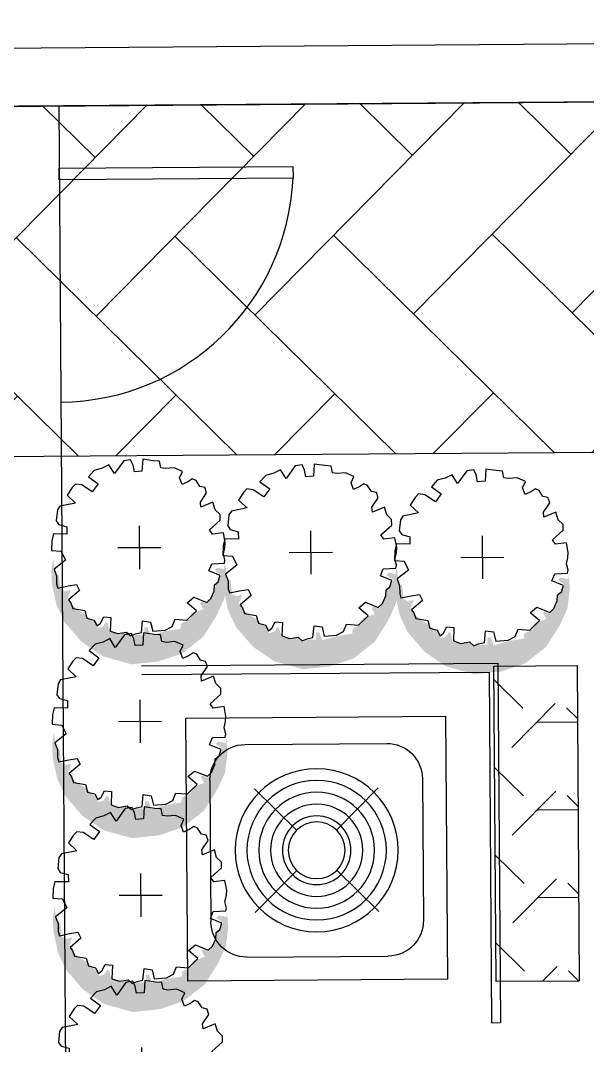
# Model space of a CAD drawing. Header units: feet. Extents: x 919634 to 928945, y 707022 to 708026.
# Drawn here: x 920172.14 to 920178.61, y 707151.51 to 707163.21 of the extents above; entities that cross this region are included whole.
import ezdxf

# ---------------------------------------------------------------- set-up
doc = ezdxf.new("R2010")
doc.units = ezdxf.units.FT
doc.header["$LTSCALE"] = 20
doc.header["$MEASUREMENT"] = 0
for name, color, linetype in [('-u-site-xref', 7, 'Continuous'), ('Site Plan$0$-u-site-bldg_interior', 252, 'Continuous'), ('Site Plan$0$-u-site-fence', 4, 'Site Plan$0$FENCELINE1'), ('Site Plan$0$A-DOOR-EXT_WINDOWS', 253, 'Continuous'), ('Site Plan$0$A-HVAC-EXT', 253, 'Continuous'), ('Site Plan$0$SP-LOT PAVERS', 254, 'Continuous'), ('x-RL TH7-LP Block$0$LK-SHRB-035M', 253, 'Continuous'), ('x-RL TH7-LP Block$0$LK-SHRB-TRNK', 253, 'Continuous'), ('x-RL TH7-LP Block$0$LP-PATT-SHAR', 253, 'Continuous'), ('x-RL TH7-LP Block$0$LP-SHAR-BRDR-CONT', 253, 'Continuous'), ('x-RL TH7-LP Block$0$LP-SHRB', 253, 'Continuous')]:
    doc.layers.add(name, color=color, linetype=linetype)
doc.layers.add('Site Plan$0$SP-SIDEWALK', color=2, linetype='Continuous', lineweight=25)
doc.layers.add('SP-BUILDING-FOOTPRINT', color=1, linetype='Continuous', lineweight=25)
doc.layers.add('x-RL TH7-LP Block$0$LK-SHRB-SHAD', color=253, linetype='Continuous', plot=False)
doc.layers.get('-u-site-xref').off()
doc.linetypes.add('Site Plan$0$FENCELINE1', pattern='A,0.25,-0.1,[133,ltypeshp.shx,S=0.1,R=0,X=-0.1,Y=0],-0.1,1', length=1.45)

# ---------------------------------------------------------------- blocks, each defined once
blk = doc.blocks.new('Site Plan$0$A$C05C92244')
at = {"layer": 'Site Plan$0$A-DOOR-EXT_WINDOWS'}
blk.add_lwpolyline([(32.00389335552609, 32.04769828175449), (32.00389335552609, 0.04381521808500111), (30.40369920234298, 0.04381521808500111), (30.40369920234298, 32.04769828175449)], close=True, dxfattribs=at)
blk.add_arc((32.07979910527501, 32.07980389018303), 32.07980487913881, 180.0573418751565, 267.0050566959838, dxfattribs=at)
blk = doc.blocks.new('Site Plan$0$A$C11AE1C12')
at = {"layer": 'Site Plan$0$A-HVAC-EXT'}
for p, q in [((44.00000011394877, 44.54105635897122), (1.139487721957266e-07, 44.54105635897122)), ((1.139487721957266e-07, 44.54105635897122), (1.139487721957266e-07, 2.501133167243097e-06)), ((44.00000011394877, 2.501133167243097e-06), (44.00000011394877, 44.54105635897122)), ((34.00000011394877, 40.00000250113317), (10.00000011394877, 40.00000250113317)), ((4.000000113948772, 34.00000250113317), (4.000000113948772, 10.00000250113317)), ((40.00000011394877, 34.00000250113317), (40.00000011394877, 10.00000250113317)), ((18.5977306969362, 25.40227191814392), (11.52666288505861, 32.47333973002787)), ((25.40226953096135, 25.40227191814392), (32.47333734284621, 32.47333973002787)), ((11.52666288505861, 11.52666527223846), (18.5977306969362, 18.59773308412241)), ((32.47333734284621, 11.52666527223846), (25.40226953096135, 18.59773308412241)), ((34.00000011394877, 4.000002501133167), (10.00000011394877, 4.000002501133167)), ((1.139487721957266e-07, 2.501133167243097e-06), (44.00000011394877, 2.501133167243097e-06))]:
    blk.add_line(p, q, dxfattribs=at)
for radius in [13.81153555240985, 11.81153555240985, 9.81153555240985, 7.81153555240985, 5.81153555240985, 4.81153555240985]:
    blk.add_circle((22.00000011394877, 22.00000250113317), radius, dxfattribs=at)
for centre, start, end in [((10.00000011394877, 34.00000250113317), 90, 180), ((34.00000011394877, 34.00000250113317), 0, 90), ((10.00000011394877, 10.00000250113317), 180, 270), ((34.00000011394877, 10.00000250113317), 270, 0)]:
    blk.add_arc(centre, 6, start, end, dxfattribs=at)
blk = doc.blocks.new('Site Plan')
at = {"layer": 'Site Plan$0$SP-LOT PAVERS'}
h = blk.add_hatch(dxfattribs=at)
h.set_pattern_fill('AR-HBONE', color=256, scale=0.32, angle=-89.58178215075662)
h.set_pattern_definition([(315.4182178492434, (0, 0), (1.810145136983853, 0.01321298806884015), [3.84, -1.28]), (45.41821784924338, (0.9116790626081567, -0.8984660745381309), (1.810145136983853, 0.01321298806884), [3.84, -1.28])])
h.paths.add_polyline_path([(920166.4056806578, 707162.1913333947), (920186.6551412056, 707162.339142471), (920186.5821490654, 707172.338876566), (920198.6728230552, 707172.4271315243), (920198.8189898044, 707153.4275648148), (920178.8195200952, 707153.2817076826), (920178.7810723152, 707158.2815607975), (920171.7647355206, 707158.2303451328), (920171.8134739121, 707151.5533117492), (920166.4836159012, 707151.5144069406)])
at = {"layer": 'Site Plan$0$-u-site-bldg_interior'}
for p, q in [((920185.9837031207, 707162.990381292), (920169.8333158586, 707162.8724930244)), ((920186.65521817, 707162.3285985276), (920169.838182001, 707162.2058441176))]:
    blk.add_line(p, q, dxfattribs=at)
at = {"layer": 'Site Plan$0$-u-site-fence', "ltscale": 0.15}
blk.add_lwpolyline([(920172.5819296486, 707162.2364167274), (920172.6577581367, 707151.236677391), (920166.6776722028, 707151.1930263033)], dxfattribs=at)
at = {"layer": 'Site Plan$0$SP-SIDEWALK'}
for p, q in [((920171.7647355164, 707158.230345692), (920178.7659856287, 707158.2814506737)), ((920173.5263770786, 707155.8430767456), (920177.5896214269, 707155.8727360243)), ((920177.5896214269, 707155.8727360243), (920177.6195486188, 707151.7727882556)), ((920173.5271069999, 707155.7430794096), (920177.4903540122, 707155.7720087669)), ((920177.4903540122, 707155.7720087669), (920177.5195512829, 707151.7720583342)), ((920177.5195512829, 707151.7720583342), (920177.6195486188, 707151.7727882556))]:
    blk.add_line(p, q, dxfattribs=at)
at = {"layer": 'Site Plan$0$-u-site-fence', "xscale": 0.08333333333333333, "yscale": 0.08333333333333333, "zscale": 0.08333333333333333, "rotation": 90.41821784924339}
blk.add_blockref('Site Plan$0$A$C05C92244', (920175.2758277704, 707158.8719698457), dxfattribs=at)
at = {"layer": 'Site Plan$0$A-HVAC-EXT', "extrusion": (0, 0, -1), "xscale": 0.06735359270068556, "yscale": 0.06735359270068556, "zscale": -0.06735359270068556, "rotation": 359.5817821507566}
blk.add_blockref('Site Plan$0$A$C11AE1C12', (-920177.0159145887, 707152.2684522304), dxfattribs=at)
blk = doc.blocks.new('x-RL TH7-LP Block$0$SHRUB-LRG-241')
at = {"layer": 'x-RL TH7-LP Block$0$LK-SHRB-SHAD'}
blk.add_hatch(color=256, dxfattribs=at).paths.add_polyline_path([(0.07942995503995931, 0.4976856504540272), (0.1859550109496517, 0.5063764960219963), (0.3011759860731367, 0.4911675188681244), (0.3990051144888973, 0.4455405874065121), (0.5207480248826535, 0.3673229980153856), (0.6164031776350392, 0.2434784771626468), (0.6620567659276446, 0.1065976931381005), (0.6772746369719869, -0.052010199626217), (0.6294470564557244, -0.217136229156587), (0.5446618151407847, -0.3388080360272614), (0.4294408400173033, -0.4365800253562426), (0.3294377276580214, -0.4822069568178549), (0.2076948172642687, -0.5082794883416142), (0.1294315112196003, -0.5104521971435325), (0.05986413266886359, -0.4995886427736451), (0.1511713175342138, -0.4887250884037577), (0.1598672450281455, -0.4669979796639847), (0.2381305427926712, -0.4583071340960174), (0.2511744298934957, -0.432234607752406), (0.2424785023995675, -0.4018166534446639), (0.2576963734439097, -0.4039893622465822), (0.2924800585792049, -0.4191983394004524), (0.3272637519946464, -0.395298521858761), (0.3642214210734593, -0.3540170131811315), (0.3816132677811801, -0.3214263500714711), (0.4229188964668893, -0.2779721325919233), (0.433788799624196, -0.2562450238521503), (0.4663985090961198, -0.2453814694822647), (0.4577025898823273, -0.2149635151745208), (0.4316148239608211, -0.1975818292187306), (0.4359627835677138, -0.186718274848845), (0.4881383154107333, -0.1736820116770392), (0.4968342429046615, -0.1410913485673788), (0.492486275017626, -0.07808273114997633), (0.5164000652757572, -0.052010199626217), (0.5055301621184505, -0.01724682771464003), (0.5055301621184505, 0.02620738976490955), (0.4642245334327413, 0.02620738976490955), (0.4642245334327413, 0.04576178970276246), (0.5098781217253467, 0.06314347565855272), (0.4859643397473548, 0.1478791966355821), (0.4729204526465303, 0.2369603455767439), (0.4446587027815063, 0.2391330543786623), (0.4163969529164788, 0.2934508262280957), (0.3837872434445551, 0.2999689629941464), (0.3598734614665666, 0.3694957068173039), (0.3250897680511251, 0.3499413120595953), (0.3163938488373397, 0.3608048664294827), (0.3294377276580214, 0.3912228155570787), (0.2729142362081092, 0.4325043242347064), (0.2229126800284682, 0.4368497470186909), (0.1968249141069585, 0.4629222785424503), (0.162041220691524, 0.475958541714256), (0.1337794708264965, 0.4368497470186909), (0.1207355920058113, 0.4520587241725629), (0.1294315112196003, 0.4976856504540272)])
at = {"layer": 'x-RL TH7-LP Block$0$LK-SHRB-035M'}
blk.add_lwpolyline([(-0.02506661354845008, 0.4987056809809847), (-0.08165780996232641, 0.4886134344344999), (-0.08165780996232641, 0.4886134344344999), (-0.08165780996232641, 0.4886134344344999), (-0.07431013994851199, 0.4249718511334137), (-0.09880237153729965, 0.4078375781783734), (-0.1543414298532717, 0.4702383789836801), (-0.1872079085748339, 0.4702383789836801), (-0.2156921901335238, 0.4417710769863739), (-0.2595141617622758, 0.428632322466644), (-0.2310604317859877, 0.3588825101419175), (-0.2604511118412525, 0.3564347593132471), (-0.3143340234853049, 0.3931510560520017), (-0.3449670116215167, 0.3826466800339148), (-0.3515403073658305, 0.3541793780366085), (-0.3865978846688343, 0.3322814549128452), (-0.3953622789945825, 0.3103835285617258), (-0.3804630536096525, 0.2878976674930804), (-0.3633184920346793, 0.2511813673234577), (-0.4025060636510993, 0.2364948451970861), (-0.4391842506233381, 0.2534489245671132), (-0.4610952364377141, 0.2052734924038901), (-0.4563889752951518, 0.1557189889409578), (-0.4612874237616289, 0.1287937023786245), (-0.500474995378049, 0.1214504430308736), (-0.5029242169253898, 0.08473414286125092), (-0.5127211084865486, 0.02354031038883519), (-0.4416936352675229, 0.01864480530062451), (-0.4392444137201785, -0.02541475421675088), (-0.4784319853366021, -0.03275801356450003), (-0.509299405229342, -0.04655263965616641), (-0.5029242169253898, -0.0866085866891666), (-0.4294475167872278, -0.1404591598138314), (-0.480881206883943, -0.1722799514643754), (-0.4612874237616289, -0.2114440058935383), (-0.4490413052813373, -0.2579513162395841), (-0.4123029552122581, -0.2922198655805364), (-0.3706661620484972, -0.2359215381963313), (-0.3241309150464637, -0.2701900841064138), (-0.3657677135820201, -0.3313839165788295), (-0.3706661620484972, -0.3681002167484539), (-0.3510723735543877, -0.3876822405321647), (-0.3069863534714905, -0.4170552813540382), (-0.2604511118412525, -0.3681002167484539), (-0.2433065502662792, -0.4586670866118716), (-0.2212635402248324, -0.4733536087382433), (-0.1575837316478292, -0.480696868085996), (-0.1355407216063789, -0.4660103459596243), (-0.1232946031260873, -0.4195030356135803), (-0.07920858841498557, -0.4195030356135803), (-0.08165780996232641, -0.4978311410410363), (-0.04247023834590635, -0.5076221546483275), (0.0138619002172824, -0.5100699054769979), (0.01876034331196408, -0.4537715815236627), (0.0701940334086757, -0.4292940492208697), (0.1216277235053873, -0.4953833867814978), (0.1608152951218109, -0.480696868085996), (0.2073505421238444, -0.480696868085996), (0.2318427737126321, -0.4733536087382433), (0.2195966552323405, -0.4146075270944998), (0.2122489852185225, -0.3656524624889137), (0.2465381137402645, -0.3485181895338734), (0.3004210253843169, -0.4121597762658276), (0.3189358637372592, -0.39910922518572), (0.3518547154810285, -0.3876822405321647), (0.3641008339613201, -0.3191451487119998), (0.4081868486724218, -0.3069063842760382), (0.419726398483391, -0.2655318838032237), (0.4525928772049532, -0.2480135433678008), (0.4375775287276866, -0.2285782788485804), (0.4008391786586074, -0.208996251633998), (0.405737627125081, -0.1673844463761647), (0.4832682573450846, -0.1713708092072714), (0.4986059474151467, -0.1275749597323887), (0.4898415530893949, -0.07720973461131919), (0.5117525389037709, -0.05312201530235328), (0.5007970459965847, -0.02465471653240314), (0.4939096672908754, 0.008853791693333335), (0.4253314156191905, 0.01619705104108249), (0.4326790856330085, 0.06270436481799813), (0.486561997277061, 0.07494312925395974), (0.4810771587636431, 0.1461490954514311), (0.4596205387691334, 0.1875397805915), (0.4179837456053725, 0.2046740535465421), (0.4228821887000542, 0.2732111453667088), (0.3689992770560018, 0.3295094727509138), (0.3224640354257637, 0.275658899626249), (0.3224640354257637, 0.275658899626249), (0.2906241338231617, 0.3148229506245421), (0.2906241338231617, 0.3148229506245421), (0.3211269623186972, 0.389216058907456), (0.2992159765043212, 0.4133037749890676), (0.2553940048755692, 0.4330119051549843), (0.2203364275725654, 0.4352016981128308), (0.2028076389210653, 0.4570996244639502), (0.1657137435882881, 0.4690314106507891), (0.1387722850803605, 0.4029420696592929), (0.09713549191659965, 0.4200763426143332), (0.09468627036926236, 0.4935089429535804), (0.07791501977911963, 0.4965158880231364), (0.04066634389468149, 0.4877567161917469), (0.003417668010239794, 0.4965158880231364)], close=True, dxfattribs=at)
at = {"layer": 'x-RL TH7-LP Block$0$LK-SHRB-TRNK'}
for p, q in [((0, -0.125), (0, 0.125)), ((-0.1250000000000284, 0), (0.1249999999999929, 0))]:
    blk.add_line(p, q, dxfattribs=at)
blk = doc.blocks.new('x-RL TH7-LP Block', base_point=(1241.699483058532, 168.1706843559634))
at = {"layer": 'x-RL TH7-LP Block$0$LP-PATT-SHAR'}
h = blk.add_hatch(dxfattribs=at)
h.set_pattern_fill('LAFX-A435-CHAINLINK', color=256, scale=10, pattern_type=2)
h.set_pattern_definition([(45, (1354.260801522218, 237.0811352443231), (0, 10.0000000000064), [0.7071099999999999, -13.4350288425]), (45, (1352.260801522218, 237.0811352443231), (0, 10.0000000000064), [0.7071099999999999, -13.4350288425]), (45, (1354.260801522218, 239.0811352443231), (0, 10.0000000000064), [0.7071099999999999, -13.4350288425]), (45, (1353.760801522218, 240.0811352443231), (0, 10.0000000000064), [0.7071099999999999, -13.4350288425]), (45, (1350.260801522218, 237.0811352443231), (0, 10.0000000000064), [0.7071099999999999, -13.4350288425]), (45, (1352.260801522218, 239.0811352443231), (0, 10.0000000000064), [0.7071099999999999, -13.4350288425]), (45, (1354.260801522218, 241.0811352443231), (0, 10.0000000000064), [0.7071099999999999, -13.4350288425]), (45, (1352.760801522218, 240.0811352443231), (0, 10.0000000000064), [0.7071099999999999, -13.4350288425]), (45, (1353.760801522218, 242.0811352443231), (0, 10.0000000000064), [0.7071099999999999, -13.4350288425]), (45, (1351.760801522218, 240.0811352443231), (0, 10.0000000000064), [0.7071099999999999, -13.4350288425]), (45, (1350.260801522218, 239.0811352443231), (0, 10.0000000000064), [0.7071099999999999, -13.4350288425]), (45, (1352.260801522218, 241.0811352443231), (0, 10.0000000000064), [0.7071099999999999, -13.4350288425]), (45, (1354.260801522218, 243.0811352443231), (0, 10.0000000000064), [0.7071099999999999, -13.4350288425]), (45, (1350.760801522218, 240.0811352443231), (0, 10.0000000000064), [0.7071099999999999, -13.4350288425]), (45, (1352.760801522218, 242.0811352443231), (0, 10.0000000000064), [0.7071099999999999, -13.4350288425]), (45, (1351.760801522218, 242.0811352443231), (0, 10.0000000000064), [0.7071099999999999, -13.4350288425]), (45, (1353.760801522218, 244.0811352443231), (0, 10.0000000000064), [0.7071099999999999, -13.4350288425]), (45, (1350.260801522218, 241.0811352443231), (0, 10.0000000000064), [0.7071099999999999, -13.4350288425]), (45, (1352.260801522218, 243.0811352443231), (0, 10.0000000000064), [0.7071099999999999, -13.4350288425]), (45, (1350.760801522218, 242.0811352443231), (0, 10.0000000000064), [0.7071099999999999, -13.4350288425]), (45, (1352.760801522218, 244.0811352443231), (0, 10.0000000000064), [0.7071099999999999, -13.4350288425]), (45, (1353.760801522218, 246.0811352443231), (0, 10.0000000000064), [0.7071099999999999, -13.4350288425]), (45, (1351.760801522218, 244.0811352443231), (0, 10.0000000000064), [0.7071099999999999, -13.4350288425]), (45, (1350.260801522218, 243.0811352443231), (0, 10.0000000000064), [0.7071099999999999, -13.4350288425]), (45, (1350.760801522218, 244.0811352443231), (0, 10.0000000000064), [0.7071099999999999, -13.4350288425]), (45, (1352.760801522218, 246.0811352443231), (0, 10.0000000000064), [0.7071099999999999, -13.4350288425]), (45, (1351.760801522218, 246.0811352443231), (0, 10.0000000000064), [0.7071099999999999, -13.4350288425]), (45, (1350.260801522218, 245.0811352443231), (0, 10.0000000000064), [0.7071099999999999, -13.4350288425]), (45, (1350.760801522218, 246.0811352443231), (0, 10.0000000000064), [0.7071099999999999, -13.4350288425]), (45, (1349.260801522218, 245.0811352443231), (0, 10.0000000000064), [0.7071099999999999, -13.4350288425]), (45, (1353.760801522218, 238.0811352443231), (0, 10.0000000000064), [0.7071099999999999, -13.4350288425]), (45, (1352.760801522218, 238.0811352443231), (0, 10.0000000000064), [0.7071099999999999, -13.4350288425]), (45, (1351.760801522218, 238.0811352443231), (0, 10.0000000000064), [0.7071099999999999, -13.4350288425]), (45, (1350.760801522218, 238.0811352443231), (0, 10.0000000000064), [0.7071099999999999, -13.4350288425]), (45, (1349.260801522218, 237.0811352443231), (0, 10.0000000000064), [0.7071099999999999, -13.4350288425]), (45, (1348.260801522218, 237.0811352443231), (0, 10.0000000000064), [0.7071099999999999, -13.4350288425]), (45, (1349.260801522218, 239.0811352443231), (0, 10.0000000000064), [0.7071099999999999, -13.4350288425]), (45, (1347.260801522218, 237.0811352443231), (0, 10.0000000000064), [0.7071099999999999, -13.4350288425]), (45, (1349.760801522218, 240.0811352443231), (0, 10.0000000000064), [0.7071099999999999, -13.4350288425]), (45, (1348.260801522218, 239.0811352443231), (0, 10.0000000000064), [0.7071099999999999, -13.4350288425]), (45, (1346.260801522218, 237.0811352443231), (0, 10.0000000000064), [0.7071099999999999, -13.4350288425]), (45, (1348.760801522218, 240.0811352443231), (0, 10.0000000000064), [0.7071099999999999, -13.4350288425]), (45, (1349.260801522218, 241.0811352443231), (0, 10.0000000000064), [0.7071099999999999, -13.4350288425]), (45, (1347.260801522218, 239.0811352443231), (0, 10.0000000000064), [0.7071099999999999, -13.4350288425]), (45, (1345.260801522218, 237.0811352443231), (0, 10.0000000000064), [0.7071099999999999, -13.4350288425]), (45, (1349.760801522218, 242.0811352443231), (0, 10.0000000000064), [0.7071099999999999, -13.4350288425]), (45, (1347.760801522218, 240.0811352443231), (0, 10.0000000000064), [0.7071099999999999, -13.4350288425]), (45, (1348.260801522218, 241.0811352443231), (0, 10.0000000000064), [0.7071099999999999, -13.4350288425]), (45, (1346.260801522218, 239.0811352443231), (0, 10.0000000000064), [0.7071099999999999, -13.4350288425]), (45, (1348.760801522218, 242.0811352443231), (0, 10.0000000000064), [0.7071099999999999, -13.4350288425]), (45, (1346.760801522218, 240.0811352443231), (0, 10.0000000000064), [0.7071099999999999, -13.4350288425]), (45, (1349.260801522218, 243.0811352443231), (0, 10.0000000000064), [0.7071099999999999, -13.4350288425]), (45, (1347.260801522218, 241.0811352443231), (0, 10.0000000000064), [0.7071099999999999, -13.4350288425]), (45, (1345.260801522218, 239.0811352443231), (0, 10.0000000000064), [0.7071099999999999, -13.4350288425]), (45, (1349.760801522218, 244.0811352443231), (0, 10.0000000000064), [0.7071099999999999, -13.4350288425]), (45, (1347.760801522218, 242.0811352443231), (0, 10.0000000000064), [0.7071099999999999, -13.4350288425]), (45, (1345.760801522218, 240.0811352443231), (0, 10.0000000000064), [0.7071099999999999, -13.4350288425]), (45, (1348.260801522218, 243.0811352443231), (0, 10.0000000000064), [0.7071099999999999, -13.4350288425]), (45, (1346.260801522218, 241.0811352443231), (0, 10.0000000000064), [0.7071099999999999, -13.4350288425]), (45, (1348.760801522218, 244.0811352443231), (0, 10.0000000000064), [0.7071099999999999, -13.4350288425]), (45, (1346.760801522218, 242.0811352443231), (0, 10.0000000000064), [0.7071099999999999, -13.4350288425]), (45, (1344.760801522218, 240.0811352443231), (0, 10.0000000000064), [0.7071099999999999, -13.4350288425]), (45, (1347.260801522218, 243.0811352443231), (0, 10.0000000000064), [0.7071099999999999, -13.4350288425]), (45, (1345.260801522218, 241.0811352443231), (0, 10.0000000000064), [0.7071099999999999, -13.4350288425]), (45, (1349.760801522218, 246.0811352443231), (0, 10.0000000000064), [0.7071099999999999, -13.4350288425]), (45, (1347.760801522218, 244.0811352443231), (0, 10.0000000000064), [0.7071099999999999, -13.4350288425]), (45, (1345.760801522218, 242.0811352443231), (0, 10.0000000000064), [0.7071099999999999, -13.4350288425]), (45, (1346.260801522218, 243.0811352443231), (0, 10.0000000000064), [0.7071099999999999, -13.4350288425]), (45, (1348.760801522218, 246.0811352443231), (0, 10.0000000000064), [0.7071099999999999, -13.4350288425]), (45, (1346.760801522218, 244.0811352443231), (0, 10.0000000000064), [0.7071099999999999, -13.4350288425]), (45, (1344.760801522218, 242.0811352443231), (0, 10.0000000000064), [0.7071099999999999, -13.4350288425]), (45, (1345.260801522218, 243.0811352443231), (0, 10.0000000000064), [0.7071099999999999, -13.4350288425]), (45, (1347.760801522218, 246.0811352443231), (0, 10.0000000000064), [0.7071099999999999, -13.4350288425]), (45, (1345.760801522218, 244.0811352443231), (0, 10.0000000000064), [0.7071099999999999, -13.4350288425]), (45, (1346.260801522218, 245.0811352443231), (0, 10.0000000000064), [0.7071099999999999, -13.4350288425]), (45, (1346.760801522218, 246.0811352443231), (0, 10.0000000000064), [0.7071099999999999, -13.4350288425]), (45, (1344.760801522218, 244.0811352443231), (0, 10.0000000000064), [0.7071099999999999, -13.4350288425]), (45, (1345.260801522218, 245.0811352443231), (0, 10.0000000000064), [0.7071099999999999, -13.4350288425]), (45, (1345.760801522218, 246.0811352443231), (0, 10.0000000000064), [0.7071099999999999, -13.4350288425]), (45, (1344.760801522218, 246.0811352443231), (0, 10.0000000000064), [0.7071099999999999, -13.4350288425]), (45, (1349.760801522218, 238.0811352443231), (0, 10.0000000000064), [0.7071099999999999, -13.4350288425]), (45, (1348.760801522218, 238.0811352443231), (0, 10.0000000000064), [0.7071099999999999, -13.4350288425]), (45, (1347.760801522218, 238.0811352443231), (0, 10.0000000000064), [0.7071099999999999, -13.4350288425]), (45, (1346.760801522218, 238.0811352443231), (0, 10.0000000000064), [0.7071099999999999, -13.4350288425]), (45, (1345.760801522218, 238.0811352443231), (0, 10.0000000000064), [0.7071099999999999, -13.4350288425]), (45, (1344.760801522218, 238.0811352443231), (0, 10.0000000000064), [0.7071099999999999, -13.4350288425]), (45, (1353.260801522218, 237.0811352443231), (0, 10.0000000000064), [0.7071099999999999, -13.4350288425]), (45, (1353.260801522218, 239.0811352443231), (0, 10.0000000000064), [0.7071099999999999, -13.4350288425]), (45, (1351.260801522218, 237.0811352443231), (0, 10.0000000000064), [0.7071099999999999, -13.4350288425]), (45, (1353.260801522218, 241.0811352443231), (0, 10.0000000000064), [0.7071099999999999, -13.4350288425]), (45, (1351.260801522218, 239.0811352443231), (0, 10.0000000000064), [0.7071099999999999, -13.4350288425]), (45, (1353.260801522218, 243.0811352443231), (0, 10.0000000000064), [0.7071099999999999, -13.4350288425]), (45, (1351.260801522218, 241.0811352443231), (0, 10.0000000000064), [0.7071099999999999, -13.4350288425]), (45, (1354.260801522218, 245.0811352443231), (0, 10.0000000000064), [0.7071099999999999, -13.4350288425]), (45, (1353.260801522218, 245.0811352443231), (0, 10.0000000000064), [0.7071099999999999, -13.4350288425]), (45, (1351.260801522218, 243.0811352443231), (0, 10.0000000000064), [0.7071099999999999, -13.4350288425]), (45, (1352.260801522218, 245.0811352443231), (0, 10.0000000000064), [0.7071099999999999, -13.4350288425]), (45, (1351.260801522218, 245.0811352443231), (0, 10.0000000000064), [0.7071099999999999, -13.4350288425]), (45, (1348.260801522218, 245.0811352443231), (0, 10.0000000000064), [0.7071099999999999, -13.4350288425]), (45, (1347.260801522218, 245.0811352443231), (0, 10.0000000000064), [0.7071099999999999, -13.4350288425]), (90, (1354.760801522218, 245.5811352443231), (-10, 6.123233995736766e-16), [0.5, -9.5]), (90, (1354.760801522218, 237.5811352443231), (-10, 6.123233995736766e-16), [0.5, -9.5]), (90, (1354.760801522218, 239.5811352443231), (-10, 6.123233995736766e-16), [0.5, -9.5]), (90, (1354.760801522218, 241.5811352443231), (-10, 6.123233995736766e-16), [0.5, -9.5]), (90, (1354.760801522218, 243.5811352443231), (-10, 6.123233995736766e-16), [0.5, -9.5]), (90, (1354.260801522218, 238.5811352443231), (-10, 6.123233995736766e-16), [0.5, -9.5]), (90, (1354.260801522218, 240.5811352443231), (-10, 6.123233995736766e-16), [0.5, -9.5]), (90, (1354.260801522218, 242.5811352443231), (-10, 6.123233995736766e-16), [0.5, -9.5]), (90, (1354.260801522218, 244.5811352443231), (-10, 6.123233995736766e-16), [0.5, -9.5]), (90, (1354.260801522218, 246.5811352443231), (-10, 6.123233995736766e-16), [0.5, -9.5]), (90, (1353.760801522218, 237.5811352443231), (-10, 6.123233995736766e-16), [0.5, -9.5]), (90, (1353.760801522218, 239.5811352443231), (-10, 6.123233995736766e-16), [0.5, -9.5]), (90, (1353.760801522218, 241.5811352443231), (-10, 6.123233995736766e-16), [0.5, -9.5]), (90, (1353.760801522218, 243.5811352443231), (-10, 6.123233995736766e-16), [0.5, -9.5]), (90, (1353.760801522218, 245.5811352443231), (-10, 6.123233995736766e-16), [0.5, -9.5]), (90, (1353.760801522218, 237.5811352443231), (-10, 6.123233995736766e-16), [0.5, -9.5]), (90, (1353.760801522218, 239.5811352443231), (-10, 6.123233995736766e-16), [0.5, -9.5]), (90, (1353.760801522218, 241.5811352443231), (-10, 6.123233995736766e-16), [0.5, -9.5]), (90, (1353.760801522218, 243.5811352443231), (-10, 6.123233995736766e-16), [0.5, -9.5]), (90, (1353.760801522218, 245.5811352443231), (-10, 6.123233995736766e-16), [0.5, -9.5]), (90, (1353.260801522218, 238.5811352443231), (-10, 6.123233995736766e-16), [0.5, -9.5]), (90, (1353.260801522218, 240.5811352443231), (-10, 6.123233995736766e-16), [0.5, -9.5]), (90, (1353.260801522218, 242.5811352443231), (-10, 6.123233995736766e-16), [0.5, -9.5]), (90, (1353.260801522218, 244.5811352443231), (-10, 6.123233995736766e-16), [0.5, -9.5]), (90, (1353.260801522218, 246.5811352443231), (-10, 6.123233995736766e-16), [0.5, -9.5]), (90, (1352.760801522218, 237.5811352443231), (-10, 6.123233995736766e-16), [0.5, -9.5]), (90, (1352.760801522218, 237.5811352443231), (-10, 6.123233995736766e-16), [0.5, -9.5]), (90, (1352.760801522218, 239.5811352443231), (-10, 6.123233995736766e-16), [0.5, -9.5]), (90, (1352.760801522218, 239.5811352443231), (-10, 6.123233995736766e-16), [0.5, -9.5]), (90, (1352.760801522218, 241.5811352443231), (-10, 6.123233995736766e-16), [0.5, -9.5]), (90, (1352.760801522218, 241.5811352443231), (-10, 6.123233995736766e-16), [0.5, -9.5]), (90, (1352.760801522218, 243.5811352443231), (-10, 6.123233995736766e-16), [0.5, -9.5]), (90, (1352.760801522218, 243.5811352443231), (-10, 6.123233995736766e-16), [0.5, -9.5]), (90, (1352.760801522218, 245.5811352443231), (-10, 6.123233995736766e-16), [0.5, -9.5]), (90, (1352.760801522218, 245.5811352443231), (-10, 6.123233995736766e-16), [0.5, -9.5]), (90, (1352.260801522218, 238.5811352443231), (-10, 6.123233995736766e-16), [0.5, -9.5]), (90, (1352.260801522218, 240.5811352443231), (-10, 6.123233995736766e-16), [0.5, -9.5]), (90, (1352.260801522218, 242.5811352443231), (-10, 6.123233995736766e-16), [0.5, -9.5]), (90, (1352.260801522218, 244.5811352443231), (-10, 6.123233995736766e-16), [0.5, -9.5]), (90, (1352.260801522218, 246.5811352443231), (-10, 6.123233995736766e-16), [0.5, -9.5]), (90, (1351.760801522218, 237.5811352443231), (-10, 6.123233995736766e-16), [0.5, -9.5]), (90, (1351.760801522218, 237.5811352443231), (-10, 6.123233995736766e-16), [0.5, -9.5]), (90, (1351.760801522218, 239.5811352443231), (-10, 6.123233995736766e-16), [0.5, -9.5]), (90, (1351.760801522218, 239.5811352443231), (-10, 6.123233995736766e-16), [0.5, -9.5]), (90, (1351.760801522218, 241.5811352443231), (-10, 6.123233995736766e-16), [0.5, -9.5]), (90, (1351.760801522218, 241.5811352443231), (-10, 6.123233995736766e-16), [0.5, -9.5]), (90, (1351.760801522218, 243.5811352443231), (-10, 6.123233995736766e-16), [0.5, -9.5]), (90, (1351.760801522218, 243.5811352443231), (-10, 6.123233995736766e-16), [0.5, -9.5]), (90, (1351.760801522218, 245.5811352443231), (-10, 6.123233995736766e-16), [0.5, -9.5]), (90, (1351.760801522218, 245.5811352443231), (-10, 6.123233995736766e-16), [0.5, -9.5]), (90, (1351.260801522218, 238.5811352443231), (-10, 6.123233995736766e-16), [0.5, -9.5]), (90, (1351.260801522218, 240.5811352443231), (-10, 6.123233995736766e-16), [0.5, -9.5]), (90, (1351.260801522218, 242.5811352443231), (-10, 6.123233995736766e-16), [0.5, -9.5]), (90, (1351.260801522218, 244.5811352443231), (-10, 6.123233995736766e-16), [0.5, -9.5]), (90, (1351.260801522218, 246.5811352443231), (-10, 6.123233995736766e-16), [0.5, -9.5]), (90, (1350.760801522218, 237.5811352443231), (-10, 6.123233995736766e-16), [0.5, -9.5]), (90, (1350.760801522218, 237.5811352443231), (-10, 6.123233995736766e-16), [0.5, -9.5]), (90, (1350.760801522218, 239.5811352443231), (-10, 6.123233995736766e-16), [0.5, -9.5]), (90, (1350.760801522218, 239.5811352443231), (-10, 6.123233995736766e-16), [0.5, -9.5]), (90, (1350.760801522218, 241.5811352443231), (-10, 6.123233995736766e-16), [0.5, -9.5]), (90, (1350.760801522218, 241.5811352443231), (-10, 6.123233995736766e-16), [0.5, -9.5]), (90, (1350.760801522218, 243.5811352443231), (-10, 6.123233995736766e-16), [0.5, -9.5]), (90, (1350.760801522218, 243.5811352443231), (-10, 6.123233995736766e-16), [0.5, -9.5]), (90, (1350.760801522218, 245.5811352443231), (-10, 6.123233995736766e-16), [0.5, -9.5]), (90, (1350.760801522218, 245.5811352443231), (-10, 6.123233995736766e-16), [0.5, -9.5]), (90, (1350.260801522218, 238.5811352443231), (-10, 6.123233995736766e-16), [0.5, -9.5]), (90, (1350.260801522218, 240.5811352443231), (-10, 6.123233995736766e-16), [0.5, -9.5]), (90, (1350.260801522218, 242.5811352443231), (-10, 6.123233995736766e-16), [0.5, -9.5]), (90, (1350.260801522218, 244.5811352443231), (-10, 6.123233995736766e-16), [0.5, -9.5]), (90, (1350.260801522218, 246.5811352443231), (-10, 6.123233995736766e-16), [0.5, -9.5]), (90, (1349.760801522218, 237.5811352443231), (-10, 6.123233995736766e-16), [0.5, -9.5]), (90, (1349.760801522218, 239.5811352443231), (-10, 6.123233995736766e-16), [0.5, -9.5]), (90, (1349.760801522218, 241.5811352443231), (-10, 6.123233995736766e-16), [0.5, -9.5]), (90, (1349.760801522218, 243.5811352443231), (-10, 6.123233995736766e-16), [0.5, -9.5]), (90, (1349.760801522218, 245.5811352443231), (-10, 6.123233995736766e-16), [0.5, -9.5]), (90, (1349.760801522218, 237.5811352443231), (-10, 6.123233995736766e-16), [0.5, -9.5]), (90, (1349.760801522218, 239.5811352443231), (-10, 6.123233995736766e-16), [0.5, -9.5]), (90, (1349.760801522218, 241.5811352443231), (-10, 6.123233995736766e-16), [0.5, -9.5]), (90, (1349.760801522218, 243.5811352443231), (-10, 6.123233995736766e-16), [0.5, -9.5]), (90, (1349.760801522218, 245.5811352443231), (-10, 6.123233995736766e-16), [0.5, -9.5]), (90, (1349.260801522218, 238.5811352443231), (-10, 6.123233995736766e-16), [0.5, -9.5]), (90, (1349.260801522218, 240.5811352443231), (-10, 6.123233995736766e-16), [0.5, -9.5]), (90, (1349.260801522218, 242.5811352443231), (-10, 6.123233995736766e-16), [0.5, -9.5]), (90, (1349.260801522218, 244.5811352443231), (-10, 6.123233995736766e-16), [0.5, -9.5]), (90, (1349.260801522218, 246.5811352443231), (-10, 6.123233995736766e-16), [0.5, -9.5]), (90, (1348.760801522218, 237.5811352443231), (-10, 6.123233995736766e-16), [0.5, -9.5]), (90, (1348.760801522218, 239.5811352443231), (-10, 6.123233995736766e-16), [0.5, -9.5]), (90, (1348.760801522218, 241.5811352443231), (-10, 6.123233995736766e-16), [0.5, -9.5]), (90, (1348.760801522218, 243.5811352443231), (-10, 6.123233995736766e-16), [0.5, -9.5]), (90, (1348.760801522218, 245.5811352443231), (-10, 6.123233995736766e-16), [0.5, -9.5]), (90, (1348.760801522218, 237.5811352443231), (-10, 6.123233995736766e-16), [0.5, -9.5]), (90, (1348.760801522218, 239.5811352443231), (-10, 6.123233995736766e-16), [0.5, -9.5]), (90, (1348.760801522218, 241.5811352443231), (-10, 6.123233995736766e-16), [0.5, -9.5]), (90, (1348.760801522218, 243.5811352443231), (-10, 6.123233995736766e-16), [0.5, -9.5]), (90, (1348.760801522218, 245.5811352443231), (-10, 6.123233995736766e-16), [0.5, -9.5]), (90, (1348.260801522218, 238.5811352443231), (-10, 6.123233995736766e-16), [0.5, -9.5]), (90, (1348.260801522218, 240.5811352443231), (-10, 6.123233995736766e-16), [0.5, -9.5]), (90, (1348.260801522218, 242.5811352443231), (-10, 6.123233995736766e-16), [0.5, -9.5]), (90, (1348.260801522218, 244.5811352443231), (-10, 6.123233995736766e-16), [0.5, -9.5]), (90, (1348.260801522218, 246.5811352443231), (-10, 6.123233995736766e-16), [0.5, -9.5]), (90, (1347.760801522218, 237.5811352443231), (-10, 6.123233995736766e-16), [0.5, -9.5]), (90, (1347.760801522218, 237.5811352443231), (-10, 6.123233995736766e-16), [0.5, -9.5]), (90, (1347.760801522218, 239.5811352443231), (-10, 6.123233995736766e-16), [0.5, -9.5]), (90, (1347.760801522218, 239.5811352443231), (-10, 6.123233995736766e-16), [0.5, -9.5]), (90, (1347.760801522218, 241.5811352443231), (-10, 6.123233995736766e-16), [0.5, -9.5]), (90, (1347.760801522218, 241.5811352443231), (-10, 6.123233995736766e-16), [0.5, -9.5]), (90, (1347.760801522218, 243.5811352443231), (-10, 6.123233995736766e-16), [0.5, -9.5]), (90, (1347.760801522218, 243.5811352443231), (-10, 6.123233995736766e-16), [0.5, -9.5]), (90, (1347.760801522218, 245.5811352443231), (-10, 6.123233995736766e-16), [0.5, -9.5]), (90, (1347.760801522218, 245.5811352443231), (-10, 6.123233995736766e-16), [0.5, -9.5]), (90, (1347.260801522218, 238.5811352443231), (-10, 6.123233995736766e-16), [0.5, -9.5]), (90, (1347.260801522218, 240.5811352443231), (-10, 6.123233995736766e-16), [0.5, -9.5]), (90, (1347.260801522218, 242.5811352443231), (-10, 6.123233995736766e-16), [0.5, -9.5]), (90, (1347.260801522218, 244.5811352443231), (-10, 6.123233995736766e-16), [0.5, -9.5]), (90, (1347.260801522218, 246.5811352443231), (-10, 6.123233995736766e-16), [0.5, -9.5]), (90, (1346.760801522218, 237.5811352443231), (-10, 6.123233995736766e-16), [0.5, -9.5]), (90, (1346.760801522218, 237.5811352443231), (-10, 6.123233995736766e-16), [0.5, -9.5]), (90, (1346.760801522218, 239.5811352443231), (-10, 6.123233995736766e-16), [0.5, -9.5]), (90, (1346.760801522218, 239.5811352443231), (-10, 6.123233995736766e-16), [0.5, -9.5]), (90, (1346.760801522218, 241.5811352443231), (-10, 6.123233995736766e-16), [0.5, -9.5]), (90, (1346.760801522218, 241.5811352443231), (-10, 6.123233995736766e-16), [0.5, -9.5]), (90, (1346.760801522218, 243.5811352443231), (-10, 6.123233995736766e-16), [0.5, -9.5]), (90, (1346.760801522218, 243.5811352443231), (-10, 6.123233995736766e-16), [0.5, -9.5]), (90, (1346.760801522218, 245.5811352443231), (-10, 6.123233995736766e-16), [0.5, -9.5]), (90, (1346.760801522218, 245.5811352443231), (-10, 6.123233995736766e-16), [0.5, -9.5]), (90, (1346.260801522218, 238.5811352443231), (-10, 6.123233995736766e-16), [0.5, -9.5]), (90, (1346.260801522218, 240.5811352443231), (-10, 6.123233995736766e-16), [0.5, -9.5]), (90, (1346.260801522218, 242.5811352443231), (-10, 6.123233995736766e-16), [0.5, -9.5]), (90, (1346.260801522218, 244.5811352443231), (-10, 6.123233995736766e-16), [0.5, -9.5]), (90, (1346.260801522218, 246.5811352443231), (-10, 6.123233995736766e-16), [0.5, -9.5]), (90, (1345.760801522218, 237.5811352443231), (-10, 6.123233995736766e-16), [0.5, -9.5]), (90, (1345.760801522218, 237.5811352443231), (-10, 6.123233995736766e-16), [0.5, -9.5]), (90, (1345.760801522218, 239.5811352443231), (-10, 6.123233995736766e-16), [0.5, -9.5]), (90, (1345.760801522218, 239.5811352443231), (-10, 6.123233995736766e-16), [0.5, -9.5]), (90, (1345.760801522218, 241.5811352443231), (-10, 6.123233995736766e-16), [0.5, -9.5]), (90, (1345.760801522218, 241.5811352443231), (-10, 6.123233995736766e-16), [0.5, -9.5]), (90, (1345.760801522218, 243.5811352443231), (-10, 6.123233995736766e-16), [0.5, -9.5]), (90, (1345.760801522218, 243.5811352443231), (-10, 6.123233995736766e-16), [0.5, -9.5]), (90, (1345.760801522218, 245.5811352443231), (-10, 6.123233995736766e-16), [0.5, -9.5]), (90, (1345.760801522218, 245.5811352443231), (-10, 6.123233995736766e-16), [0.5, -9.5]), (90, (1345.260801522218, 238.5811352443231), (-10, 6.123233995736766e-16), [0.5, -9.5]), (90, (1345.260801522218, 240.5811352443231), (-10, 6.123233995736766e-16), [0.5, -9.5]), (90, (1345.260801522218, 242.5811352443231), (-10, 6.123233995736766e-16), [0.5, -9.5]), (90, (1345.260801522218, 244.5811352443231), (-10, 6.123233995736766e-16), [0.5, -9.5]), (90, (1345.260801522218, 246.5811352443231), (-10, 6.123233995736766e-16), [0.5, -9.5]), (90, (1344.760801522218, 237.5811352443231), (-10, 6.123233995736766e-16), [0.5, -9.5]), (90, (1344.760801522218, 239.5811352443231), (-10, 6.123233995736766e-16), [0.5, -9.5]), (90, (1344.760801522218, 241.5811352443231), (-10, 6.123233995736766e-16), [0.5, -9.5]), (90, (1344.760801522218, 243.5811352443231), (-10, 6.123233995736766e-16), [0.5, -9.5]), (90, (1344.760801522218, 245.5811352443231), (-10, 6.123233995736766e-16), [0.5, -9.5]), (135, (1354.760801522218, 246.0811352443231), (-10.0000000000064, 1.110223024625157e-15), [0.7071099999999999, -13.4350288425]), (135, (1353.760801522218, 246.0811352443231), (-10.0000000000064, 1.110223024625157e-15), [0.7071099999999999, -13.4350288425]), (135, (1352.760801522218, 246.0811352443231), (-10.0000000000064, 1.110223024625157e-15), [0.7071099999999999, -13.4350288425]), (135, (1351.760801522218, 246.0811352443231), (-10.0000000000064, 1.110223024625157e-15), [0.7071099999999999, -13.4350288425]), (135, (1352.260801522218, 243.0811352443231), (-10.0000000000064, 1.110223024625157e-15), [0.7071099999999999, -13.4350288425]), (135, (1352.260801522218, 241.0811352443231), (-10.0000000000064, 1.110223024625157e-15), [0.7071099999999999, -13.4350288425]), (135, (1352.260801522218, 239.0811352443231), (-10.0000000000064, 1.110223024625157e-15), [0.7071099999999999, -13.4350288425]), (135, (1352.260801522218, 237.0811352443231), (-10.0000000000064, 1.110223024625157e-15), [0.7071099999999999, -13.4350288425]), (135, (1349.760801522218, 238.0811352443231), (-10.0000000000064, 1.110223024625157e-15), [0.7071099999999999, -13.4350288425]), (135, (1348.760801522218, 238.0811352443231), (-10.0000000000064, 1.110223024625157e-15), [0.7071099999999999, -13.4350288425]), (135, (1347.760801522218, 238.0811352443231), (-10.0000000000064, 1.110223024625157e-15), [0.7071099999999999, -13.4350288425]), (135, (1350.260801522218, 245.0811352443231), (-10.0000000000064, 1.110223024625157e-15), [0.7071099999999999, -13.4350288425]), (135, (1349.260801522218, 245.0811352443231), (-10.0000000000064, 1.110223024625157e-15), [0.7071099999999999, -13.4350288425]), (135, (1350.260801522218, 243.0811352443231), (-10.0000000000064, 1.110223024625157e-15), [0.7071099999999999, -13.4350288425]), (135, (1348.260801522218, 245.0811352443231), (-10.0000000000064, 1.110223024625157e-15), [0.7071099999999999, -13.4350288425]), (135, (1349.260801522218, 243.0811352443231), (-10.0000000000064, 1.110223024625157e-15), [0.7071099999999999, -13.4350288425]), (135, (1347.260801522218, 245.0811352443231), (-10.0000000000064, 1.110223024625157e-15), [0.7071099999999999, -13.4350288425]), (135, (1350.260801522218, 241.0811352443231), (-10.0000000000064, 1.110223024625157e-15), [0.7071099999999999, -13.4350288425]), (135, (1348.260801522218, 243.0811352443231), (-10.0000000000064, 1.110223024625157e-15), [0.7071099999999999, -13.4350288425]), (135, (1346.260801522218, 245.0811352443231), (-10.0000000000064, 1.110223024625157e-15), [0.7071099999999999, -13.4350288425]), (135, (1349.260801522218, 241.0811352443231), (-10.0000000000064, 1.110223024625157e-15), [0.7071099999999999, -13.4350288425]), (135, (1347.260801522218, 243.0811352443231), (-10.0000000000064, 1.110223024625157e-15), [0.7071099999999999, -13.4350288425]), (135, (1345.260801522218, 245.0811352443231), (-10.0000000000064, 1.110223024625157e-15), [0.7071099999999999, -13.4350288425]), (135, (1350.260801522218, 239.0811352443231), (-10.0000000000064, 1.110223024625157e-15), [0.7071099999999999, -13.4350288425]), (135, (1348.260801522218, 241.0811352443231), (-10.0000000000064, 1.110223024625157e-15), [0.7071099999999999, -13.4350288425]), (135, (1346.260801522218, 243.0811352443231), (-10.0000000000064, 1.110223024625157e-15), [0.7071099999999999, -13.4350288425]), (135, (1349.260801522218, 239.0811352443231), (-10.0000000000064, 1.110223024625157e-15), [0.7071099999999999, -13.4350288425]), (135, (1347.260801522218, 241.0811352443231), (-10.0000000000064, 1.110223024625157e-15), [0.7071099999999999, -13.4350288425]), (135, (1345.260801522218, 243.0811352443231), (-10.0000000000064, 1.110223024625157e-15), [0.7071099999999999, -13.4350288425]), (135, (1350.260801522218, 237.0811352443231), (-10.0000000000064, 1.110223024625157e-15), [0.7071099999999999, -13.4350288425]), (135, (1348.260801522218, 239.0811352443231), (-10.0000000000064, 1.110223024625157e-15), [0.7071099999999999, -13.4350288425]), (135, (1346.260801522218, 241.0811352443231), (-10.0000000000064, 1.110223024625157e-15), [0.7071099999999999, -13.4350288425]), (135, (1349.260801522218, 237.0811352443231), (-10.0000000000064, 1.110223024625157e-15), [0.7071099999999999, -13.4350288425]), (135, (1347.260801522218, 239.0811352443231), (-10.0000000000064, 1.110223024625157e-15), [0.7071099999999999, -13.4350288425]), (135, (1345.260801522218, 241.0811352443231), (-10.0000000000064, 1.110223024625157e-15), [0.7071099999999999, -13.4350288425]), (135, (1348.260801522218, 237.0811352443231), (-10.0000000000064, 1.110223024625157e-15), [0.7071099999999999, -13.4350288425]), (135, (1346.260801522218, 239.0811352443231), (-10.0000000000064, 1.110223024625157e-15), [0.7071099999999999, -13.4350288425]), (135, (1347.260801522218, 237.0811352443231), (-10.0000000000064, 1.110223024625157e-15), [0.7071099999999999, -13.4350288425]), (135, (1345.260801522218, 239.0811352443231), (-10.0000000000064, 1.110223024625157e-15), [0.7071099999999999, -13.4350288425]), (135, (1346.260801522218, 237.0811352443231), (-10.0000000000064, 1.110223024625157e-15), [0.7071099999999999, -13.4350288425]), (135, (1345.260801522218, 237.0811352443231), (-10.0000000000064, 1.110223024625157e-15), [0.7071099999999999, -13.4350288425]), (135, (1354.260801522218, 245.0811352443231), (-10.0000000000064, 1.110223024625157e-15), [0.7071099999999999, -13.4350288425]), (135, (1354.760801522218, 244.0811352443231), (-10.0000000000064, 1.110223024625157e-15), [0.7071099999999999, -13.4350288425]), (135, (1353.260801522218, 245.0811352443231), (-10.0000000000064, 1.110223024625157e-15), [0.7071099999999999, -13.4350288425]), (135, (1353.760801522218, 244.0811352443231), (-10.0000000000064, 1.110223024625157e-15), [0.7071099999999999, -13.4350288425]), (135, (1354.260801522218, 243.0811352443231), (-10.0000000000064, 1.110223024625157e-15), [0.7071099999999999, -13.4350288425]), (135, (1352.260801522218, 245.0811352443231), (-10.0000000000064, 1.110223024625157e-15), [0.7071099999999999, -13.4350288425]), (135, (1354.760801522218, 242.0811352443231), (-10.0000000000064, 1.110223024625157e-15), [0.7071099999999999, -13.4350288425]), (135, (1352.760801522218, 244.0811352443231), (-10.0000000000064, 1.110223024625157e-15), [0.7071099999999999, -13.4350288425]), (135, (1350.760801522218, 246.0811352443231), (-10.0000000000064, 1.110223024625157e-15), [0.7071099999999999, -13.4350288425]), (135, (1353.260801522218, 243.0811352443231), (-10.0000000000064, 1.110223024625157e-15), [0.7071099999999999, -13.4350288425]), (135, (1351.260801522218, 245.0811352443231), (-10.0000000000064, 1.110223024625157e-15), [0.7071099999999999, -13.4350288425]), (135, (1353.760801522218, 242.0811352443231), (-10.0000000000064, 1.110223024625157e-15), [0.7071099999999999, -13.4350288425]), (135, (1351.760801522218, 244.0811352443231), (-10.0000000000064, 1.110223024625157e-15), [0.7071099999999999, -13.4350288425]), (135, (1349.760801522218, 246.0811352443231), (-10.0000000000064, 1.110223024625157e-15), [0.7071099999999999, -13.4350288425]), (135, (1354.260801522218, 241.0811352443231), (-10.0000000000064, 1.110223024625157e-15), [0.7071099999999999, -13.4350288425]), (135, (1354.760801522218, 240.0811352443231), (-10.0000000000064, 1.110223024625157e-15), [0.7071099999999999, -13.4350288425]), (135, (1352.760801522218, 242.0811352443231), (-10.0000000000064, 1.110223024625157e-15), [0.7071099999999999, -13.4350288425]), (135, (1350.760801522218, 244.0811352443231), (-10.0000000000064, 1.110223024625157e-15), [0.7071099999999999, -13.4350288425]), (135, (1348.760801522218, 246.0811352443231), (-10.0000000000064, 1.110223024625157e-15), [0.7071099999999999, -13.4350288425]), (135, (1353.260801522218, 241.0811352443231), (-10.0000000000064, 1.110223024625157e-15), [0.7071099999999999, -13.4350288425]), (135, (1351.260801522218, 243.0811352443231), (-10.0000000000064, 1.110223024625157e-15), [0.7071099999999999, -13.4350288425]), (135, (1353.760801522218, 240.0811352443231), (-10.0000000000064, 1.110223024625157e-15), [0.7071099999999999, -13.4350288425]), (135, (1351.760801522218, 242.0811352443231), (-10.0000000000064, 1.110223024625157e-15), [0.7071099999999999, -13.4350288425]), (135, (1349.760801522218, 244.0811352443231), (-10.0000000000064, 1.110223024625157e-15), [0.7071099999999999, -13.4350288425]), (135, (1347.760801522218, 246.0811352443231), (-10.0000000000064, 1.110223024625157e-15), [0.7071099999999999, -13.4350288425]), (135, (1354.260801522218, 239.0811352443231), (-10.0000000000064, 1.110223024625157e-15), [0.7071099999999999, -13.4350288425]), (135, (1354.760801522218, 238.0811352443231), (-10.0000000000064, 1.110223024625157e-15), [0.7071099999999999, -13.4350288425]), (135, (1352.760801522218, 240.0811352443231), (-10.0000000000064, 1.110223024625157e-15), [0.7071099999999999, -13.4350288425]), (135, (1350.760801522218, 242.0811352443231), (-10.0000000000064, 1.110223024625157e-15), [0.7071099999999999, -13.4350288425]), (135, (1348.760801522218, 244.0811352443231), (-10.0000000000064, 1.110223024625157e-15), [0.7071099999999999, -13.4350288425]), (135, (1346.760801522218, 246.0811352443231), (-10.0000000000064, 1.110223024625157e-15), [0.7071099999999999, -13.4350288425]), (135, (1353.260801522218, 239.0811352443231), (-10.0000000000064, 1.110223024625157e-15), [0.7071099999999999, -13.4350288425]), (135, (1351.260801522218, 241.0811352443231), (-10.0000000000064, 1.110223024625157e-15), [0.7071099999999999, -13.4350288425]), (135, (1351.760801522218, 240.0811352443231), (-10.0000000000064, 1.110223024625157e-15), [0.7071099999999999, -13.4350288425]), (135, (1353.760801522218, 238.0811352443231), (-10.0000000000064, 1.110223024625157e-15), [0.7071099999999999, -13.4350288425]), (135, (1349.760801522218, 242.0811352443231), (-10.0000000000064, 1.110223024625157e-15), [0.7071099999999999, -13.4350288425]), (135, (1347.760801522218, 244.0811352443231), (-10.0000000000064, 1.110223024625157e-15), [0.7071099999999999, -13.4350288425]), (135, (1345.760801522218, 246.0811352443231), (-10.0000000000064, 1.110223024625157e-15), [0.7071099999999999, -13.4350288425]), (135, (1354.260801522218, 237.0811352443231), (-10.0000000000064, 1.110223024625157e-15), [0.7071099999999999, -13.4350288425]), (135, (1350.760801522218, 240.0811352443231), (-10.0000000000064, 1.110223024625157e-15), [0.7071099999999999, -13.4350288425]), (135, (1352.760801522218, 238.0811352443231), (-10.0000000000064, 1.110223024625157e-15), [0.7071099999999999, -13.4350288425]), (135, (1346.760801522218, 244.0811352443231), (-10.0000000000064, 1.110223024625157e-15), [0.7071099999999999, -13.4350288425]), (135, (1348.760801522218, 242.0811352443231), (-10.0000000000064, 1.110223024625157e-15), [0.7071099999999999, -13.4350288425]), (135, (1353.260801522218, 237.0811352443231), (-10.0000000000064, 1.110223024625157e-15), [0.7071099999999999, -13.4350288425]), (135, (1351.260801522218, 239.0811352443231), (-10.0000000000064, 1.110223024625157e-15), [0.7071099999999999, -13.4350288425]), (135, (1351.760801522218, 238.0811352443231), (-10.0000000000064, 1.110223024625157e-15), [0.7071099999999999, -13.4350288425]), (135, (1349.760801522218, 240.0811352443231), (-10.0000000000064, 1.110223024625157e-15), [0.7071099999999999, -13.4350288425]), (135, (1345.760801522218, 244.0811352443231), (-10.0000000000064, 1.110223024625157e-15), [0.7071099999999999, -13.4350288425]), (135, (1347.760801522218, 242.0811352443231), (-10.0000000000064, 1.110223024625157e-15), [0.7071099999999999, -13.4350288425]), (135, (1350.760801522218, 238.0811352443231), (-10.0000000000064, 1.110223024625157e-15), [0.7071099999999999, -13.4350288425]), (135, (1348.760801522218, 240.0811352443231), (-10.0000000000064, 1.110223024625157e-15), [0.7071099999999999, -13.4350288425]), (135, (1346.760801522218, 242.0811352443231), (-10.0000000000064, 1.110223024625157e-15), [0.7071099999999999, -13.4350288425]), (135, (1351.260801522218, 237.0811352443231), (-10.0000000000064, 1.110223024625157e-15), [0.7071099999999999, -13.4350288425]), (135, (1347.760801522218, 240.0811352443231), (-10.0000000000064, 1.110223024625157e-15), [0.7071099999999999, -13.4350288425]), (135, (1345.760801522218, 242.0811352443231), (-10.0000000000064, 1.110223024625157e-15), [0.7071099999999999, -13.4350288425]), (135, (1346.760801522218, 240.0811352443231), (-10.0000000000064, 1.110223024625157e-15), [0.7071099999999999, -13.4350288425]), (135, (1345.760801522218, 240.0811352443231), (-10.0000000000064, 1.110223024625157e-15), [0.7071099999999999, -13.4350288425]), (135, (1346.760801522218, 238.0811352443231), (-10.0000000000064, 1.110223024625157e-15), [0.7071099999999999, -13.4350288425]), (135, (1345.760801522218, 238.0811352443231), (-10.0000000000064, 1.110223024625157e-15), [0.7071099999999999, -13.4350288425])])
h.paths.add_polyline_path([(1347.432879985077, 240.9748264384689), (1347.432870020741, 241.924059296405), (1351.032936977688, 241.9234309153398), (1351.032936977688, 240.977686929604)])
at = {"layer": 'x-RL TH7-LP Block$0$LP-SHAR-BRDR-CONT'}
blk.add_lwpolyline([(1347.432879985077, 240.9748264384689), (1347.432879985077, 240.9748264384689), (1347.432870020741, 241.924059296405), (1351.032936977688, 241.9234309153398), (1351.032936977688, 240.977686929604), (1347.432879985077, 240.9748264384689)], close=True, dxfattribs=at)
at = {"layer": 'x-RL TH7-LP Block$0$LP-SHRB', "xscale": 1.966899649314303, "yscale": 1.966899649314303}
for p, zscale in [((1346.193338044965, 240.8522702188347), 1.966899649314303), ((1346.123131560699, 238.8956017772175), 1.966899649314303), ((1346.052925076432, 236.9389333356003), 2.185089498506832), ((1348.036081890866, 236.9338314891949), 1.966899649314303), ((1350.0192387053, 236.9287296427895), 1.966899649314303), ((1352.002395519734, 236.9236277963841), 1.966899649314303)]:
    blk.add_blockref('x-RL TH7-LP Block$0$SHRUB-LRG-241', p, dxfattribs=dict(at, zscale=zscale))

msp = doc.modelspace()

# ---------------------------------------------------------------- block references
at = {"layer": '-u-site-xref'}
msp.add_blockref('Site Plan', (0, 0), dxfattribs=at)

# ---------------------------------------------------------------- next in the draw order: linework, layer by layer
at = {"layer": 'SP-BUILDING-FOOTPRINT'}
msp.add_lwpolyline([(920123.8107630082, 707106.5455446977), (920155.9765722989, 707106.7804002202), (920155.8938483458, 707118.1133674874), (920176.1433088939, 707118.2611765637), (920176.0654701837, 707128.9275592174), (920186.8985156459, 707129.0066983954), (920186.8157239, 707140.3397293212), (920166.5662633523, 707140.1919202448), (920166.4056806578, 707162.1913333947), (920186.6551412055, 707162.339142471), (920186.5724163145, 707173.6722382429)], dxfattribs=at)

# ---------------------------------------------------------------- next in the draw order: block references
at = {"layer": '-u-site-xref', "rotation": 270.3936340929644}
msp.add_blockref('x-RL TH7-LP Block', (920104.0156481654, 707261.0719032667, -0.0001225275146980879), dxfattribs=at)

doc.saveas('drawing.dxf')
